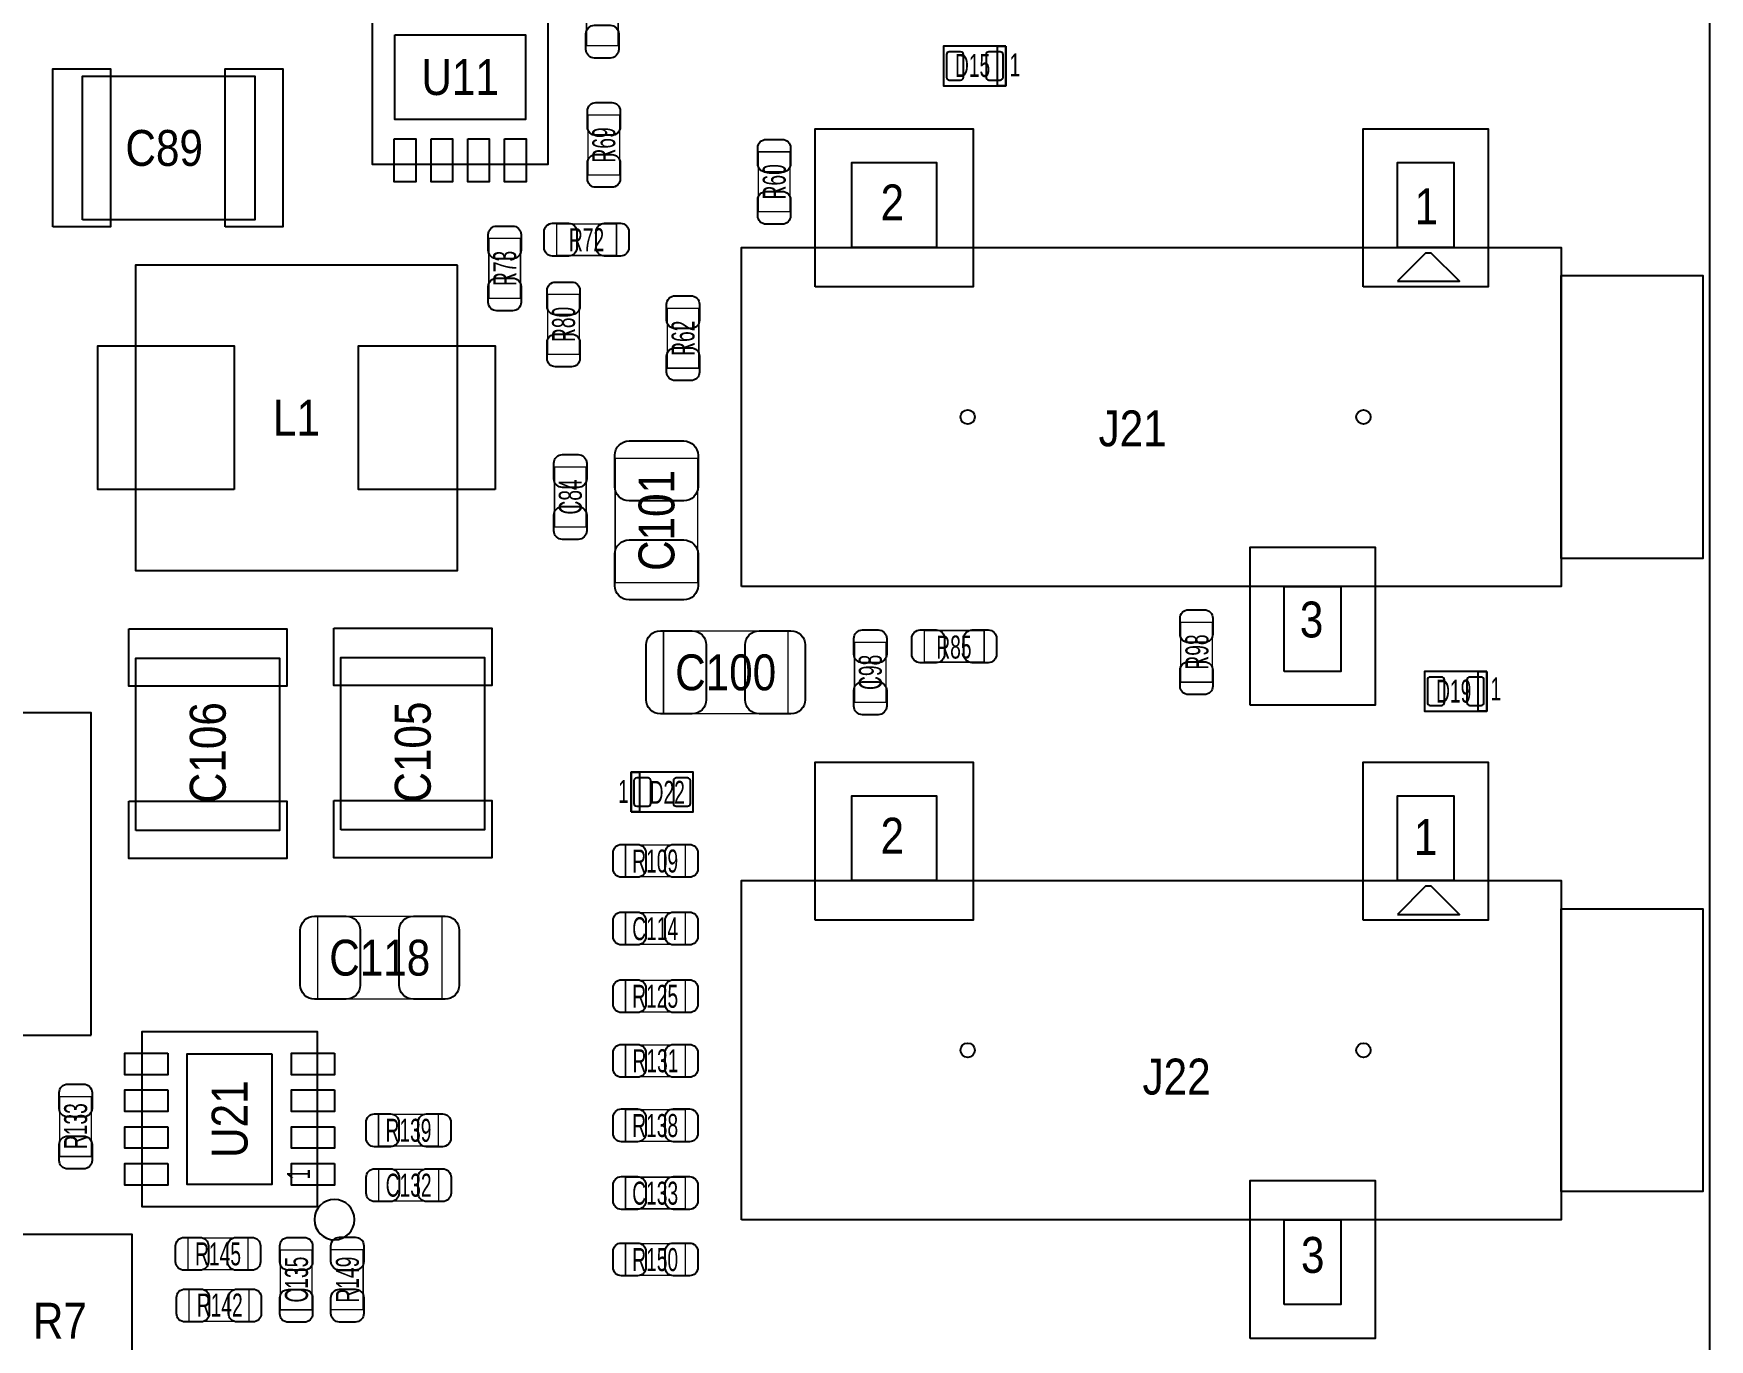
# Model space of a CAD drawing. Extents: x -31 to 174, y -12 to 124.
# Drawn here: x 120.98 to 150.62, y 22.02 to 45.13 of the extents above; entities that cross this region are included whole.
import ezdxf
from ezdxf.enums import TextEntityAlignment as Align

# ---------------------------------------------------------------- set-up
doc = ezdxf.new("R2010")
doc.units = 0
for name, color, linetype in [('BG_OUTLINE', 3, 'CONTINUOUS'), ('PG_ASSEMBLY_TOP', 140, 'CONTINUOUS'), ('PIN_BOTTOM', 2, 'CONTINUOUS'), ('PIN_TOP', 160, 'CONTINUOUS'), ('RD_ASSEMBLY_TOP', 140, 'CONTINUOUS')]:
    doc.layers.add(name, color=color, linetype=linetype)

msp = doc.modelspace()

# ---------------------------------------------------------------- linework, layer by layer
at = {"layer": 'BG_OUTLINE'}
msp.add_lwpolyline([(0, 0), (0, 46.233588), (5.526532, 46.233588, 0.413393), (6.522212, 47.232062), (6.522212, 48.731932, 0.414214), (5.522214, 49.73193), (0, 49.73193), (0, 74.98207), (5.522214, 74.98207, 0.414214), (6.522212, 75.982068), (6.522212, 77.481938, 0.413393), (5.526532, 78.480412), (0, 78.480412), (0, 89.662), (150.622, 89.662), (150.622, 0)], format="xyb", close=True, dxfattribs=at)
at = {"layer": 'PG_ASSEMBLY_TOP', "const_width": 0.024892}
for points in [[(130.758692, 45.970698), (131.318508, 45.970698), (131.318508, 44.910502), (130.758692, 44.910502), (130.758692, 45.970698)], [(131.343908, 42.624502), (130.784092, 42.624502), (130.784092, 43.684698), (131.343908, 43.684698), (131.343908, 42.624502)], [(134.358888, 41.971976), (133.799072, 41.971976), (133.799072, 43.032172), (134.358888, 43.032172), (134.358888, 41.971976)], [(129.591308, 40.440102), (129.031492, 40.440102), (129.031492, 41.500298), (129.591308, 41.500298), (129.591308, 40.440102)], [(131.289298, 41.758108), (131.289298, 41.198292), (130.229102, 41.198292), (130.229102, 41.758108), (131.289298, 41.758108)], [(130.072892, 40.509698), (130.632708, 40.509698), (130.632708, 39.449502), (130.072892, 39.449502), (130.072892, 40.509698)], [(132.745988, 39.205662), (132.186172, 39.205662), (132.186172, 40.265858), (132.745988, 40.265858), (132.745988, 39.205662)], [(130.192272, 37.457634), (130.752088, 37.457634), (130.752088, 36.397438), (130.192272, 36.397438), (130.192272, 37.457634)], [(132.726176, 35.412426), (131.266184, 35.412426), (131.266184, 37.612574), (132.726176, 37.612574), (132.726176, 35.412426)], [(141.266672, 34.712148), (141.826488, 34.712148), (141.826488, 33.651952), (141.266672, 33.651952), (141.266672, 34.712148)], [(132.120386, 33.095184), (132.120386, 34.555176), (134.320534, 34.555176), (134.320534, 33.095184), (132.120386, 33.095184)], [(136.732518, 34.005266), (136.732518, 34.565082), (137.792714, 34.565082), (137.792714, 34.005266), (136.732518, 34.005266)], [(135.498586, 34.355278), (136.058402, 34.355278), (136.058402, 33.295082), (135.498586, 33.295082), (135.498586, 34.355278)], [(131.448302, 30.210252), (131.448302, 30.770068), (132.508498, 30.770068), (132.508498, 30.210252), (131.448302, 30.210252)], [(128.201674, 29.508196), (128.201674, 28.048204), (126.001526, 28.048204), (126.001526, 29.508196), (128.201674, 29.508196)], [(131.448302, 29.013912), (131.448302, 29.573728), (132.508498, 29.573728), (132.508498, 29.013912), (131.448302, 29.013912)], [(132.508498, 28.377388), (132.508498, 27.817572), (131.448302, 27.817572), (131.448302, 28.377388), (132.508498, 28.377388)], [(131.448302, 26.674572), (131.448302, 27.234388), (132.508498, 27.234388), (132.508498, 26.674572), (131.448302, 26.674572)], [(122.001788, 25.261062), (121.441972, 25.261062), (121.441972, 26.321258), (122.001788, 26.321258), (122.001788, 25.261062)], [(132.508498, 26.091388), (132.508498, 25.531572), (131.448302, 25.531572), (131.448302, 26.091388), (132.508498, 26.091388)], [(127.079502, 25.445212), (127.079502, 26.005028), (128.139698, 26.005028), (128.139698, 25.445212), (127.079502, 25.445212)], [(128.142238, 25.033732), (128.142238, 24.473916), (127.082042, 24.473916), (127.082042, 25.033732), (128.142238, 25.033732)], [(131.448302, 24.335232), (131.448302, 24.895048), (132.508498, 24.895048), (132.508498, 24.335232), (131.448302, 24.335232)], [(123.711462, 23.258526), (123.711462, 23.818342), (124.771658, 23.818342), (124.771658, 23.258526), (123.711462, 23.258526)], [(131.448302, 23.160736), (131.448302, 23.720552), (132.508498, 23.720552), (132.508498, 23.160736), (131.448302, 23.160736)], [(125.904498, 22.548342), (125.344682, 22.548342), (125.344682, 23.608538), (125.904498, 23.608538), (125.904498, 22.548342)], [(126.248922, 23.613618), (126.808738, 23.613618), (126.808738, 22.553422), (126.248922, 22.553422)], [(124.786898, 22.904958), (124.786898, 22.345142), (123.726702, 22.345142), (123.726702, 22.904958), (124.786898, 22.904958)]]:
    msp.add_lwpolyline(points, dxfattribs=at)
at = {"layer": 'PG_ASSEMBLY_TOP'}
for points in [[(130.0734, 45.904404), (130.0734, 42.805604), (126.9746, 42.805604), (126.9746, 45.904404), (130.0734, 45.904404)], [(138.176, 44.901612), (137.07618, 44.901612), (137.07618, 44.201588), (138.176, 44.201588), (138.176, 44.901612)], [(128.47828, 41.02862), (122.77852, 41.02862), (122.77852, 35.62858), (128.47828, 35.62858), (128.47828, 41.02862)], [(146.68246, 33.841182), (145.58264, 33.841182), (145.58264, 33.141158), (146.68246, 33.141158), (146.68246, 33.841182)], [(121.995184, 27.40914), (121.995184, 33.1089), (116.595144, 33.1089), (116.595144, 27.40914), (121.995184, 27.40914)], [(131.5466, 31.358078), (132.64642, 31.358078), (132.64642, 32.058102), (131.5466, 32.058102), (131.5466, 31.358078)], [(125.995684, 24.372824), (122.896884, 24.372824), (122.896884, 27.471624), (125.995684, 27.471624), (125.995684, 24.372824)], [(105.192322, 0), (122.722386, 0), (122.722386, 23.880064), (105.192322, 23.880064), (105.192322, 0)]]:
    msp.add_lwpolyline(points, dxfattribs=at)
for points in [[(138.176, 44.901612), (138.176, 44.201588), (138.02614, 44.201588), (138.02614, 44.901612)], [(121.84126, 41.83126), (121.84126, 44.37126), (124.88926, 44.37126), (124.88926, 41.83126)], [(135.451596, 41.342056), (135.451596, 42.84218), (136.951466, 42.84218), (136.951466, 41.342056)], [(145.101564, 41.342056), (145.101564, 42.84218), (146.101562, 42.84218), (146.101562, 41.342056)], [(133.501384, 35.342068), (133.501384, 41.342056), (148.001482, 41.342056), (148.001482, 35.342068)], [(145.101564, 40.742108), (146.201384, 40.742108), (145.701512, 41.24198), (145.601436, 41.24198)], [(148.001482, 35.84194), (148.001482, 40.842184), (150.501604, 40.842184), (150.501604, 35.84194)], [(143.101568, 33.841944), (143.101568, 35.342068), (144.101566, 35.342068), (144.101566, 33.841944)], [(122.789696, 31.02864), (122.789696, 34.07664), (125.329696, 34.07664), (125.329696, 31.02864)], [(126.4158, 31.0388), (126.4158, 34.0868), (128.9558, 34.0868), (128.9558, 31.0388)], [(146.68246, 33.841182), (146.68246, 33.141158), (146.5326, 33.141158), (146.5326, 33.841182)], [(131.5466, 31.358078), (131.5466, 32.058102), (131.69646, 32.058102), (131.69646, 31.358078)], [(135.451596, 30.140656), (135.451596, 31.64078), (136.951466, 31.64078), (136.951466, 30.140656)], [(145.101564, 30.140656), (145.101564, 31.64078), (146.101562, 31.64078), (146.101562, 30.140656)], [(133.501384, 24.140668), (133.501384, 30.140656), (148.001482, 30.140656), (148.001482, 24.140668)], [(145.101564, 29.540708), (146.201384, 29.540708), (145.701512, 30.04058), (145.601436, 30.04058)], [(148.001482, 24.64054), (148.001482, 29.640784), (150.501604, 29.640784), (150.501604, 24.64054)], [(143.101568, 22.640544), (143.101568, 24.140668), (144.101566, 24.140668), (144.101566, 22.640544)]]:
    msp.add_lwpolyline(points, close=True, dxfattribs=at)
msp.add_lwpolyline([(126.656084, 24.144224, 1), (125.944884, 24.144224, 1), (126.656084, 24.144224)], format="xyb", dxfattribs=at)
at = {"layer": 'PIN_BOTTOM'}
for centre in [(137.501376, 38.342062), (144.501616, 38.342062), (137.501376, 27.140662), (144.501616, 27.140662)]:
    msp.add_circle(centre, 0.127, dxfattribs=at)
at = {"layer": 'PIN_TOP'}
for points in [[(127.3683, 45.104304), (129.6797, 45.104304), (129.6797, 43.605704), (127.3683, 43.605704)], [(121.32056, 41.70426), (121.32056, 44.49826), (122.33656, 44.49826), (122.33656, 41.70426)], [(124.36856, 41.70426), (124.36856, 44.49826), (125.38456, 44.49826), (125.38456, 41.70426)], [(134.804404, 40.64508), (134.804404, 43.43908), (137.598404, 43.43908), (137.598404, 40.64508)], [(144.496536, 40.64508), (144.496536, 43.43908), (146.706336, 43.43908), (146.706336, 40.64508)], [(127.35814, 43.262804), (127.73914, 43.262804), (127.73914, 42.500804), (127.35814, 42.500804)], [(128.00838, 43.262804), (128.38938, 43.262804), (128.38938, 42.500804), (128.00838, 42.500804)], [(128.65862, 43.262804), (129.03962, 43.262804), (129.03962, 42.500804), (128.65862, 42.500804)], [(129.30886, 43.262804), (129.68986, 43.262804), (129.68986, 42.500804), (129.30886, 42.500804)], [(124.52858, 37.0586), (122.11558, 37.0586), (122.11558, 39.5986), (124.52858, 39.5986)], [(129.14122, 37.0586), (126.72822, 37.0586), (126.72822, 39.5986), (129.14122, 39.5986)], [(142.49654, 33.245044), (142.49654, 36.039044), (144.70634, 36.039044), (144.70634, 33.245044)], [(122.662696, 34.59734), (125.456696, 34.59734), (125.456696, 33.58134), (122.662696, 33.58134)], [(126.2888, 34.6075), (129.0828, 34.6075), (129.0828, 33.5915), (126.2888, 33.5915)], [(134.804404, 29.44368), (134.804404, 32.23768), (137.598404, 32.23768), (137.598404, 29.44368)], [(144.496536, 29.44368), (144.496536, 32.23768), (146.706336, 32.23768), (146.706336, 29.44368)], [(122.662696, 31.54934), (125.456696, 31.54934), (125.456696, 30.53334), (122.662696, 30.53334)], [(126.2888, 31.5595), (129.0828, 31.5595), (129.0828, 30.5435), (126.2888, 30.5435)], [(123.354084, 27.088084), (123.354084, 26.707084), (122.592084, 26.707084), (122.592084, 27.088084)], [(125.195584, 27.077924), (125.195584, 24.766524), (123.696984, 24.766524), (123.696984, 27.077924)], [(126.300484, 27.088084), (126.300484, 26.707084), (125.538484, 26.707084), (125.538484, 27.088084)], [(123.354084, 26.437844), (123.354084, 26.056844), (122.592084, 26.056844), (122.592084, 26.437844)], [(126.300484, 26.437844), (126.300484, 26.056844), (125.538484, 26.056844), (125.538484, 26.437844)], [(123.354084, 25.787604), (123.354084, 25.406604), (122.592084, 25.406604), (122.592084, 25.787604)], [(126.300484, 25.787604), (126.300484, 25.406604), (125.538484, 25.406604), (125.538484, 25.787604)], [(123.354084, 25.137364), (123.354084, 24.756364), (122.592084, 24.756364), (122.592084, 25.137364)], [(126.300484, 25.137364), (126.300484, 24.756364), (125.538484, 24.756364), (125.538484, 25.137364)], [(142.49654, 22.043644), (142.49654, 24.837644), (144.70634, 24.837644), (144.70634, 22.043644)]]:
    msp.add_lwpolyline(points, close=True, dxfattribs=at)
for points in [[(130.748532, 44.840652), (130.748532, 45.12056, -0.414846), (130.898646, 45.270674), (131.178554, 45.270674, -0.414846), (131.328668, 45.12056), (131.328668, 44.840652, -0.414846), (131.178554, 44.690538), (130.898646, 44.690538, -0.414846)], [(137.376154, 44.801536), (137.176002, 44.801536, 0.414463), (137.125964, 44.751498), (137.125964, 44.351702, 0.414463), (137.176002, 44.301664), (137.376154, 44.301664, 0.414463), (137.426192, 44.351702), (137.426192, 44.751498, 0.414463)], [(138.076178, 44.801536), (137.876026, 44.801536, 0.414463), (137.825988, 44.751498), (137.825988, 44.351702, 0.414463), (137.876026, 44.301664), (138.076178, 44.301664, 0.414463), (138.126216, 44.351702), (138.126216, 44.751498, 0.414463)], [(131.354068, 43.754548), (131.354068, 43.47464, -0.414846), (131.203954, 43.324526), (130.924046, 43.324526, -0.414846), (130.773932, 43.47464), (130.773932, 43.754548, -0.414846), (130.924046, 43.904662), (131.203954, 43.904662, -0.414846)], [(130.773932, 42.554652), (130.773932, 42.83456, -0.414846), (130.924046, 42.984674), (131.203954, 42.984674, -0.414846), (131.354068, 42.83456), (131.354068, 42.554652, -0.414846), (131.203954, 42.404538), (130.924046, 42.404538, -0.414846)], [(134.369048, 43.102022), (134.369048, 42.822114, -0.414846), (134.218934, 42.672), (133.939026, 42.672, -0.414846), (133.788912, 42.822114), (133.788912, 43.102022, -0.414846), (133.939026, 43.252136), (134.218934, 43.252136, -0.414846)], [(133.788912, 41.902126), (133.788912, 42.182034, -0.414846), (133.939026, 42.332148), (134.218934, 42.332148, -0.414846), (134.369048, 42.182034), (134.369048, 41.902126, -0.414846), (134.218934, 41.752012), (133.939026, 41.752012, -0.414846)], [(129.601468, 41.570148), (129.601468, 41.29024, -0.414846), (129.451354, 41.140126), (129.171446, 41.140126, -0.414846), (129.021332, 41.29024), (129.021332, 41.570148, -0.414846), (129.171446, 41.720262), (129.451354, 41.720262, -0.414846)], [(130.159252, 41.768268), (130.43916, 41.768268, -0.414846), (130.589274, 41.618154), (130.589274, 41.338246, -0.414846), (130.43916, 41.188132), (130.159252, 41.188132, -0.414846), (130.009138, 41.338246), (130.009138, 41.618154, -0.414846)], [(131.359148, 41.188132), (131.07924, 41.188132, -0.414846), (130.929126, 41.338246), (130.929126, 41.618154, -0.414846), (131.07924, 41.768268), (131.359148, 41.768268, -0.414846), (131.509262, 41.618154), (131.509262, 41.338246, -0.414846)], [(129.021332, 40.370252), (129.021332, 40.65016, -0.414846), (129.171446, 40.800274), (129.451354, 40.800274, -0.414846), (129.601468, 40.65016), (129.601468, 40.370252, -0.414846), (129.451354, 40.220138), (129.171446, 40.220138, -0.414846)], [(130.642868, 40.579548), (130.642868, 40.29964, -0.414846), (130.492754, 40.149526), (130.212846, 40.149526, -0.414846), (130.062732, 40.29964), (130.062732, 40.579548, -0.414846), (130.212846, 40.729662), (130.492754, 40.729662, -0.414846)], [(132.756148, 40.335708), (132.756148, 40.0558, -0.414846), (132.606034, 39.905686), (132.326126, 39.905686, -0.414846), (132.176012, 40.0558), (132.176012, 40.335708, -0.414846), (132.326126, 40.485822), (132.606034, 40.485822, -0.414846)], [(130.062732, 39.379652), (130.062732, 39.65956, -0.414846), (130.212846, 39.809674), (130.492754, 39.809674, -0.414846), (130.642868, 39.65956), (130.642868, 39.379652, -0.414846), (130.492754, 39.229538), (130.212846, 39.229538, -0.414846)], [(132.176012, 39.135812), (132.176012, 39.41572, -0.414846), (132.326126, 39.565834), (132.606034, 39.565834, -0.414846), (132.756148, 39.41572), (132.756148, 39.135812, -0.414846), (132.606034, 38.985698), (132.326126, 38.985698, -0.414846)], [(130.762248, 37.527484), (130.762248, 37.247576, -0.414846), (130.612134, 37.097462), (130.332226, 37.097462, -0.414846), (130.182112, 37.247576), (130.182112, 37.527484, -0.414846), (130.332226, 37.677598), (130.612134, 37.677598, -0.414846)], [(132.731256, 37.667438), (132.731256, 37.107622, -0.414709), (132.481066, 36.857432), (131.511294, 36.857432, -0.414709), (131.261104, 37.107622), (131.261104, 37.667438, -0.414709), (131.511294, 37.917628), (132.481066, 37.917628, -0.414709)], [(130.182112, 36.327588), (130.182112, 36.607496, -0.414846), (130.332226, 36.75761), (130.612134, 36.75761, -0.414846), (130.762248, 36.607496), (130.762248, 36.327588, -0.414846), (130.612134, 36.177474), (130.332226, 36.177474, -0.414846)], [(131.261104, 35.357562), (131.261104, 35.917378, -0.414709), (131.511294, 36.167568), (132.481066, 36.167568, -0.414709), (132.731256, 35.917378), (132.731256, 35.357562, -0.414709), (132.481066, 35.107372), (131.511294, 35.107372, -0.414709)], [(141.836648, 34.781998), (141.836648, 34.50209, -0.414846), (141.686534, 34.351976), (141.406626, 34.351976, -0.414846), (141.256512, 34.50209), (141.256512, 34.781998, -0.414846), (141.406626, 34.932112), (141.686534, 34.932112, -0.414846)], [(132.065522, 34.560256), (132.625338, 34.560256, -0.414709), (132.875528, 34.310066), (132.875528, 33.340294, -0.414709), (132.625338, 33.090104), (132.065522, 33.090104, -0.414709), (131.815332, 33.340294), (131.815332, 34.310066, -0.414709)], [(134.375398, 33.090104), (133.815582, 33.090104, -0.414709), (133.565392, 33.340294), (133.565392, 34.310066, -0.414709), (133.815582, 34.560256), (134.375398, 34.560256, -0.414709), (134.625588, 34.310066), (134.625588, 33.340294, -0.414709)], [(136.068562, 34.425128), (136.068562, 34.14522, -0.414846), (135.918448, 33.995106), (135.63854, 33.995106, -0.414846), (135.488426, 34.14522), (135.488426, 34.425128, -0.414846), (135.63854, 34.575242), (135.918448, 34.575242, -0.414846)], [(136.662668, 34.575242), (136.942576, 34.575242, -0.414846), (137.09269, 34.425128), (137.09269, 34.14522, -0.414846), (136.942576, 33.995106), (136.662668, 33.995106, -0.414846), (136.512554, 34.14522), (136.512554, 34.425128, -0.414846)], [(137.862564, 33.995106), (137.582656, 33.995106, -0.414846), (137.432542, 34.14522), (137.432542, 34.425128, -0.414846), (137.582656, 34.575242), (137.862564, 34.575242, -0.414846), (138.012678, 34.425128), (138.012678, 34.14522, -0.414846)], [(141.256512, 33.582102), (141.256512, 33.86201, -0.414846), (141.406626, 34.012124), (141.686534, 34.012124, -0.414846), (141.836648, 33.86201), (141.836648, 33.582102, -0.414846), (141.686534, 33.431988), (141.406626, 33.431988, -0.414846)], [(135.488426, 33.225232), (135.488426, 33.50514, -0.414846), (135.63854, 33.655254), (135.918448, 33.655254, -0.414846), (136.068562, 33.50514), (136.068562, 33.225232, -0.414846), (135.918448, 33.075118), (135.63854, 33.075118, -0.414846)], [(145.882614, 33.741106), (145.682462, 33.741106, 0.414463), (145.632424, 33.691068), (145.632424, 33.291272, 0.414463), (145.682462, 33.241234), (145.882614, 33.241234, 0.414463), (145.932652, 33.291272), (145.932652, 33.691068, 0.414463)], [(146.582638, 33.741106), (146.382486, 33.741106, 0.414463), (146.332448, 33.691068), (146.332448, 33.291272, 0.414463), (146.382486, 33.241234), (146.582638, 33.241234, 0.414463), (146.632676, 33.291272), (146.632676, 33.691068, 0.414463)], [(131.646422, 31.458154), (131.846574, 31.458154, 0.414463), (131.896612, 31.508192), (131.896612, 31.907988, 0.414463), (131.846574, 31.958026), (131.646422, 31.958026, 0.414463), (131.596384, 31.907988), (131.596384, 31.508192, 0.414463)], [(132.346446, 31.458154), (132.546598, 31.458154, 0.414463), (132.596636, 31.508192), (132.596636, 31.907988, 0.414463), (132.546598, 31.958026), (132.346446, 31.958026, 0.414463), (132.296408, 31.907988), (132.296408, 31.508192, 0.414463)], [(131.378452, 30.780228), (131.65836, 30.780228, -0.414846), (131.808474, 30.630114), (131.808474, 30.350206, -0.414846), (131.65836, 30.200092), (131.378452, 30.200092, -0.414846), (131.228338, 30.350206), (131.228338, 30.630114, -0.414846)], [(132.578348, 30.200092), (132.29844, 30.200092, -0.414846), (132.148326, 30.350206), (132.148326, 30.630114, -0.414846), (132.29844, 30.780228), (132.578348, 30.780228, -0.414846), (132.728462, 30.630114), (132.728462, 30.350206, -0.414846)], [(125.946662, 29.513276), (126.506478, 29.513276, -0.414709), (126.756668, 29.263086), (126.756668, 28.293314, -0.414709), (126.506478, 28.043124), (125.946662, 28.043124, -0.414709), (125.696472, 28.293314), (125.696472, 29.263086, -0.414709)], [(128.256538, 28.043124), (127.696722, 28.043124, -0.414709), (127.446532, 28.293314), (127.446532, 29.263086, -0.414709), (127.696722, 29.513276), (128.256538, 29.513276, -0.414709), (128.506728, 29.263086), (128.506728, 28.293314, -0.414709)], [(131.378452, 29.583888), (131.65836, 29.583888, -0.414846), (131.808474, 29.433774), (131.808474, 29.153866, -0.414846), (131.65836, 29.003752), (131.378452, 29.003752, -0.414846), (131.228338, 29.153866), (131.228338, 29.433774, -0.414846)], [(132.578348, 29.003752), (132.29844, 29.003752, -0.414846), (132.148326, 29.153866), (132.148326, 29.433774, -0.414846), (132.29844, 29.583888), (132.578348, 29.583888, -0.414846), (132.728462, 29.433774), (132.728462, 29.153866, -0.414846)], [(131.378452, 28.387548), (131.65836, 28.387548, -0.414846), (131.808474, 28.237434), (131.808474, 27.957526, -0.414846), (131.65836, 27.807412), (131.378452, 27.807412, -0.414846), (131.228338, 27.957526), (131.228338, 28.237434, -0.414846)], [(132.578348, 27.807412), (132.29844, 27.807412, -0.414846), (132.148326, 27.957526), (132.148326, 28.237434, -0.414846), (132.29844, 28.387548), (132.578348, 28.387548, -0.414846), (132.728462, 28.237434), (132.728462, 27.957526, -0.414846)], [(131.378452, 27.244548), (131.65836, 27.244548, -0.414846), (131.808474, 27.094434), (131.808474, 26.814526, -0.414846), (131.65836, 26.664412), (131.378452, 26.664412, -0.414846), (131.228338, 26.814526), (131.228338, 27.094434, -0.414846)], [(132.578348, 26.664412), (132.29844, 26.664412, -0.414846), (132.148326, 26.814526), (132.148326, 27.094434, -0.414846), (132.29844, 27.244548), (132.578348, 27.244548, -0.414846), (132.728462, 27.094434), (132.728462, 26.814526, -0.414846)], [(122.011948, 26.391108), (122.011948, 26.1112, -0.414846), (121.861834, 25.961086), (121.581926, 25.961086, -0.414846), (121.431812, 26.1112), (121.431812, 26.391108, -0.414846), (121.581926, 26.541222), (121.861834, 26.541222, -0.414846)], [(131.378452, 26.101548), (131.65836, 26.101548, -0.414846), (131.808474, 25.951434), (131.808474, 25.671526, -0.414846), (131.65836, 25.521412), (131.378452, 25.521412, -0.414846), (131.228338, 25.671526), (131.228338, 25.951434, -0.414846)], [(132.578348, 25.521412), (132.29844, 25.521412, -0.414846), (132.148326, 25.671526), (132.148326, 25.951434, -0.414846), (132.29844, 26.101548), (132.578348, 26.101548, -0.414846), (132.728462, 25.951434), (132.728462, 25.671526, -0.414846)], [(127.009652, 26.015188), (127.28956, 26.015188, -0.414846), (127.439674, 25.865074), (127.439674, 25.585166, -0.414846), (127.28956, 25.435052), (127.009652, 25.435052, -0.414846), (126.859538, 25.585166), (126.859538, 25.865074, -0.414846)], [(128.209548, 25.435052), (127.92964, 25.435052, -0.414846), (127.779526, 25.585166), (127.779526, 25.865074, -0.414846), (127.92964, 26.015188), (128.209548, 26.015188, -0.414846), (128.359662, 25.865074), (128.359662, 25.585166, -0.414846)], [(121.431812, 25.191212), (121.431812, 25.47112, -0.414846), (121.581926, 25.621234), (121.861834, 25.621234, -0.414846), (122.011948, 25.47112), (122.011948, 25.191212, -0.414846), (121.861834, 25.041098), (121.581926, 25.041098, -0.414846)], [(127.012192, 25.043892), (127.2921, 25.043892, -0.414846), (127.442214, 24.893778), (127.442214, 24.61387, -0.414846), (127.2921, 24.463756), (127.012192, 24.463756, -0.414846), (126.862078, 24.61387), (126.862078, 24.893778, -0.414846)], [(128.212088, 24.463756), (127.93218, 24.463756, -0.414846), (127.782066, 24.61387), (127.782066, 24.893778, -0.414846), (127.93218, 25.043892), (128.212088, 25.043892, -0.414846), (128.362202, 24.893778), (128.362202, 24.61387, -0.414846)], [(131.378452, 24.905208), (131.65836, 24.905208, -0.414846), (131.808474, 24.755094), (131.808474, 24.475186, -0.414846), (131.65836, 24.325072), (131.378452, 24.325072, -0.414846), (131.228338, 24.475186), (131.228338, 24.755094, -0.414846)], [(132.578348, 24.325072), (132.29844, 24.325072, -0.414846), (132.148326, 24.475186), (132.148326, 24.755094, -0.414846), (132.29844, 24.905208), (132.578348, 24.905208, -0.414846), (132.728462, 24.755094), (132.728462, 24.475186, -0.414846)], [(123.641612, 23.828502), (123.92152, 23.828502, -0.414846), (124.071634, 23.678388), (124.071634, 23.39848, -0.414846), (123.92152, 23.248366), (123.641612, 23.248366, -0.414846), (123.491498, 23.39848), (123.491498, 23.678388, -0.414846)], [(124.841508, 23.248366), (124.5616, 23.248366, -0.414846), (124.411486, 23.39848), (124.411486, 23.678388, -0.414846), (124.5616, 23.828502), (124.841508, 23.828502, -0.414846), (124.991622, 23.678388), (124.991622, 23.39848, -0.414846)], [(125.914658, 23.678388), (125.914658, 23.39848, -0.414846), (125.764544, 23.248366), (125.484636, 23.248366, -0.414846), (125.334522, 23.39848), (125.334522, 23.678388, -0.414846), (125.484636, 23.828502), (125.764544, 23.828502, -0.414846)], [(126.818898, 23.683468), (126.818898, 23.40356, -0.414846), (126.668784, 23.253446), (126.388876, 23.253446, -0.414846), (126.238762, 23.40356), (126.238762, 23.683468, -0.414846), (126.388876, 23.833582), (126.668784, 23.833582, -0.414846)], [(131.378452, 23.730712), (131.65836, 23.730712, -0.414846), (131.808474, 23.580598), (131.808474, 23.30069, -0.414846), (131.65836, 23.150576), (131.378452, 23.150576, -0.414846), (131.228338, 23.30069), (131.228338, 23.580598, -0.414846)], [(132.578348, 23.150576), (132.29844, 23.150576, -0.414846), (132.148326, 23.30069), (132.148326, 23.580598, -0.414846), (132.29844, 23.730712), (132.578348, 23.730712, -0.414846), (132.728462, 23.580598), (132.728462, 23.30069, -0.414846)], [(123.656852, 22.915118), (123.93676, 22.915118, -0.414846), (124.086874, 22.765004), (124.086874, 22.485096, -0.414846), (123.93676, 22.334982), (123.656852, 22.334982, -0.414846), (123.506738, 22.485096), (123.506738, 22.765004, -0.414846)], [(124.856748, 22.334982), (124.57684, 22.334982, -0.414846), (124.426726, 22.485096), (124.426726, 22.765004, -0.414846), (124.57684, 22.915118), (124.856748, 22.915118, -0.414846), (125.006862, 22.765004), (125.006862, 22.485096, -0.414846)], [(125.334522, 22.478492), (125.334522, 22.7584, -0.414846), (125.484636, 22.908514), (125.764544, 22.908514, -0.414846), (125.914658, 22.7584), (125.914658, 22.478492, -0.414846), (125.764544, 22.328378), (125.484636, 22.328378, -0.414846)], [(126.238762, 22.483572), (126.238762, 22.76348, -0.414846), (126.388876, 22.913594), (126.668784, 22.913594, -0.414846), (126.818898, 22.76348), (126.818898, 22.483572, -0.414846), (126.668784, 22.333458), (126.388876, 22.333458, -0.414846)]]:
    msp.add_lwpolyline(points, format="xyb", close=True, dxfattribs=at)
for centre in [(137.501376, 38.342062), (144.501616, 38.342062), (137.501376, 27.140662), (144.501616, 27.140662)]:
    msp.add_circle(centre, 0.127, dxfattribs=at)

# ---------------------------------------------------------------- texts
at = {"layer": 'PG_ASSEMBLY_TOP'}
for s, height, width, p in [('1', 0.4064, 0.625, (138.24331, 44.36745)), ('1', 0.4064, 0.625, (146.7485, 33.32861)), ('1', 0.4064, 0.625, (131.31673, 31.51505)), ('R7', 0.635, 0.88, (120.96623, 22.03958))]:
    msp.add_text(s, height=height, dxfattribs=dict(at, width=width)).set_placement(p)
at = {"layer": 'PG_ASSEMBLY_TOP', "width": 0.88}
for s, p in [('2', (136.16813, 41.820084)), ('1', (145.61566, 41.74998)), ('3', (143.58366, 34.4424)), ('2', (136.16813, 30.618684)), ('1', (145.60042, 30.5943)), ('3', (143.60398, 23.2029))]:
    msp.add_text(s, height=0.635, dxfattribs=at).set_placement(p, align=Align.CENTER)
at = {"layer": 'PG_ASSEMBLY_TOP', "width": 0.625}
msp.add_text('1', height=0.4064, rotation=90, dxfattribs=at).set_placement((125.868684, 24.946864), align=Align.CENTER)
at = {"layer": 'RD_ASSEMBLY_TOP'}
for s, height, width, p in [('D15', 0.4064, 0.625, (137.58799, 44.35729)), ('U11', 0.635, 0.88, (128.524, 44.037504)), ('R72', 0.4064, 0.625, (130.7592, 41.275)), ('L1', 0.635, 0.88, (125.6284, 38.0111)), ('J21', 0.635, 0.88, (140.41882, 37.82314)), ('R85', 0.4064, 0.625, (137.257536, 34.069274)), ('C100', 0.635, 0.88, (133.22046, 33.50768)), ('D19', 0.4064, 0.625, (146.09826, 33.28924)), ('D22', 0.4064, 0.625, (132.18668, 31.49981)), ('R109', 0.4064, 0.625, (131.97332, 30.28442)), ('C114', 0.4064, 0.625, (131.97332, 29.08808)), ('C118', 0.635, 0.88, (127.1016, 28.4607)), ('R125', 0.4064, 0.625, (131.97332, 27.89174)), ('R131', 0.4064, 0.625, (131.9784, 26.75128)), ('J22', 0.635, 0.88, (141.19606, 26.35758)), ('R139', 0.4064, 0.625, (127.6096, 25.52192)), ('R138', 0.4064, 0.625, (131.97332, 25.60574)), ('C132', 0.4064, 0.625, (127.61214, 24.550624)), ('C133', 0.4064, 0.625, (131.97332, 24.4094)), ('R145', 0.4064, 0.625, (124.24156, 23.335234)), ('R150', 0.4064, 0.625, (131.97332, 23.234904)), ('R142', 0.4064, 0.625, (124.27204, 22.43074))]:
    msp.add_text(s, height=height, dxfattribs=dict(at, width=width)).set_placement(p, align=Align.CENTER)
at = {"layer": 'RD_ASSEMBLY_TOP', "width": 0.88}
msp.add_text('C89', height=0.635, dxfattribs=at).set_placement((122.60326, 42.78376))
at = {"layer": 'RD_ASSEMBLY_TOP'}
for s, height, width, p in [('R69', 0.4064, 0.625, (131.2672, 43.1546)), ('R60', 0.4064, 0.625, (134.28218, 42.502074)), ('R73', 0.4064, 0.625, (129.5146, 40.9702)), ('R80', 0.4064, 0.625, (130.556, 39.9796)), ('R62', 0.4064, 0.625, (132.66928, 39.73576)), ('C101', 0.635, 0.88, (132.31368, 36.5125)), ('C84', 0.4064, 0.625, (130.67538, 36.927536)), ('R98', 0.4064, 0.625, (141.758924, 34.18459)), ('C98', 0.4064, 0.625, (135.981694, 33.82518)), ('U21', 0.635, 0.88, (124.763784, 25.922224)), ('R133', 0.4064, 0.625, (121.92508, 25.79751)), ('C135', 0.4064, 0.625, (125.8316, 23.08352)), ('R149', 0.4064, 0.625, (126.73203, 23.08352))]:
    msp.add_text(s, height=height, rotation=90, dxfattribs=dict(at, width=width)).set_placement(p, align=Align.CENTER)
at = {"layer": 'RD_ASSEMBLY_TOP', "width": 0.88}
for s, p in [('C106', (124.377196, 31.51124)), ('C105', (128.0033, 31.5214))]:
    msp.add_text(s, height=0.635, rotation=90, dxfattribs=at).set_placement(p)

doc.saveas('drawing.dxf')
